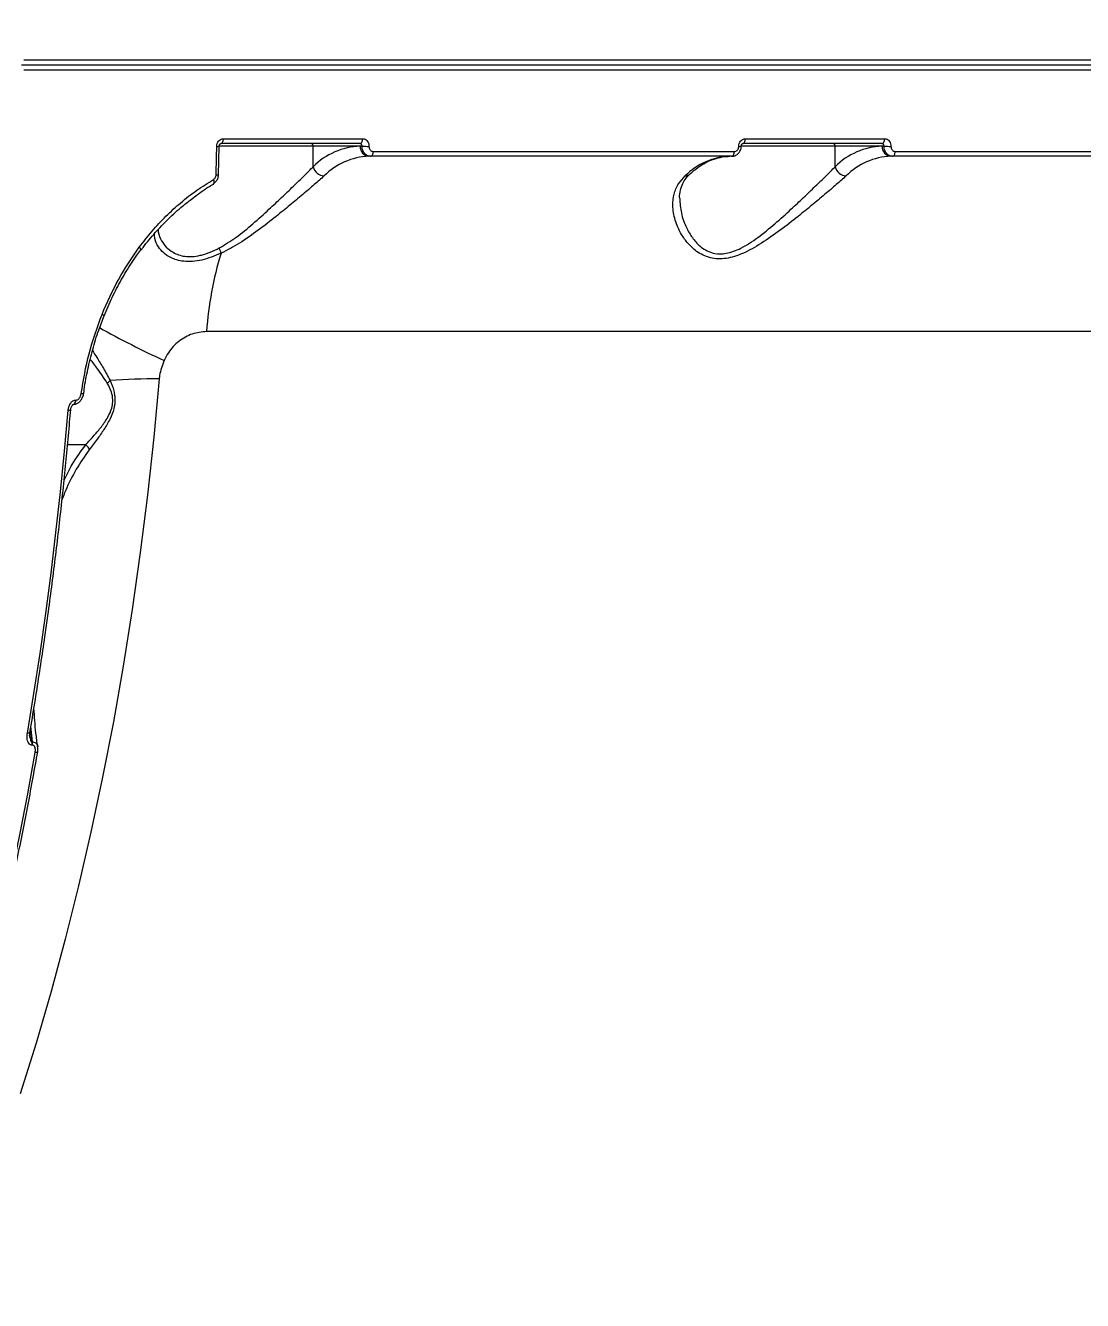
# Model space of a CAD drawing. Header units: millimetres. Extents: x -7735 to 7893, y -6545 to 6034.
# Drawn here: x 3101.2 to 3309.5, y 22.8 to 273.9 of the extents above; entities that cross this region are included whole.
import ezdxf

# ---------------------------------------------------------------- set-up
doc = ezdxf.new("R2010")
doc.units = ezdxf.units.MM
for name, color, linetype in [('DIKOM_ОБЪЕКТ', 7, 'Continuous'), ('DIKOM_РАЗМЕР_ЗОНА', 7, 'Continuous'), ('DIKOM_РАЗМЕР_ОБЪЕКТА', 7, 'Continuous')]:
    doc.layers.add(name, color=color, linetype=linetype)
doc.styles.add('style1', font='arial.ttf', dxfattribs={"width": 0.8})
doc.dimstyles.new('1-50', dxfattribs={"dimtxt": 300, "dimasz": 200, "dimexe": 100, "dimexo": 0, "dimgap": 100, "dimtad": 1, "dimtxsty": 'style1', "dimcen": 200, "dimclrd": 7, "dimclre": 7, "dimclrt": 7, "dimadec": 1, "dimazin": 2, "dimtfac": 1, "dimtmove": 0, "dimatfit": 2, "dimfxl": 0, "dimlwd": 25, "dimlwe": 18, "dimarcsym": 0})

# ---------------------------------------------------------------- blocks, each defined once
blk = doc.blocks.new('*D0')
at = {"layer": 'Defpoints', "color": 0, "transparency": 16777216}
for p in [(5893.22, 882.1), (-4595.74, 266.13), (5893.22, -5840.17)]:
    blk.add_point(p, dxfattribs=at)
at = {"layer": 'DIKOM_РАЗМЕР_ОБЪЕКТА', "color": 7, "lineweight": 18, "transparency": 16777216}
for p, q in [((5893.22, 882.1), (5893.22, -5940.17)), ((-4595.74, 266.13), (-4595.74, -5940.17))]:
    blk.add_line(p, q, dxfattribs=at)
at = {"layer": 'DIKOM_РАЗМЕР_ОБЪЕКТА', "color": 7, "lineweight": 25, "transparency": 16777216}
blk.add_line((-4395.74, -5840.17), (5693.22, -5840.17), dxfattribs=at)
at = {"layer": 'DIKOM_РАЗМЕР_ОБЪЕКТА', "color": 7, "transparency": 16777216}
for points in [[(-4395.74, -5806.84), (-4395.74, -5873.51), (-4595.74, -5840.17)], [(5693.22, -5806.84), (5693.22, -5873.51), (5893.22, -5840.17)]]:
    blk.add_solid(points, dxfattribs=at)
at = {"layer": 'DIKOM_РАЗМЕР_ОБЪЕКТА', "color": 7, "transparency": 16777216, "insert": (648.74, -5587), "char_height": 300, "attachment_point": 5, "style": 'style1'}
blk.add_mtext('10450', dxfattribs=at)
blk = doc.blocks.new('*D3')
at = {"layer": 'Defpoints', "color": 0, "transparency": 16777216}
for p in [(-6112.56, 266.13), (7893.22, 266.13), (7893.22, -6445.11)]:
    blk.add_point(p, dxfattribs=at)
at = {"layer": 'DIKOM_РАЗМЕР_ЗОНА', "color": 7, "lineweight": 18, "transparency": 16777216}
for p, q in [((-6112.56, 266.13), (-6112.56, -6545.11)), ((7893.22, 266.13), (7893.22, -6545.11))]:
    blk.add_line(p, q, dxfattribs=at)
at = {"layer": 'DIKOM_РАЗМЕР_ЗОНА', "color": 7, "lineweight": 25, "transparency": 16777216}
blk.add_line((-5912.56, -6445.11), (7693.22, -6445.11), dxfattribs=at)
at = {"layer": 'DIKOM_РАЗМЕР_ЗОНА', "color": 7, "transparency": 16777216}
for points in [[(-5912.56, -6411.77), (-5912.56, -6478.44), (-6112.56, -6445.11)], [(7693.22, -6411.77), (7693.22, -6478.44), (7893.22, -6445.11)]]:
    blk.add_solid(points, dxfattribs=at)
at = {"layer": 'DIKOM_РАЗМЕР_ЗОНА', "color": 7, "transparency": 16777216, "insert": (890.33, -6191.83), "char_height": 300, "attachment_point": 5, "style": 'style1'}
blk.add_mtext('13950', dxfattribs=at)

msp = doc.modelspace()

# ---------------------------------------------------------------- linework, layer by layer
at = {"layer": 'DIKOM_ОБЪЕКТ', "color": 7, "linetype": 'Continuous', "lineweight": 15}
for p, q in [((3100.862, 267.128), (3515.731, 267.128)), ((3100.347, 266.125), (3515.216, 266.125)), ((3515.731, 265.123), (3100.862, 265.123)), ((3140.163, 251.591), (3167.592, 251.591)), ((3243.023, 251.591), (3270.452, 251.591)), ((3139.204, 244.486), (3139.334, 250.106)), ((3157.85, 250.125), (3139.291, 250.125)), ((3167.078, 250.625), (3139.648, 250.625)), ((3157.85, 246.075), (3157.85, 250.125)), ((3167.118, 250.125), (3157.85, 250.125)), ((3167.478, 250.125), (3167.118, 250.125)), ((3169.687, 249.085), (3240.832, 249.085)), ((3260.71, 250.125), (3242.151, 250.125)), ((3269.938, 250.625), (3242.508, 250.625)), ((3260.71, 246.075), (3260.71, 250.125)), ((3269.978, 250.125), (3260.71, 250.125)), ((3270.338, 250.125), (3269.978, 250.125)), ((3272.547, 249.085), (3343.692, 249.085)), ((3169.172, 248.125), (3168.833, 248.125)), ((3240.317, 248.125), (3169.172, 248.125)), ((3272.032, 248.125), (3271.692, 248.125)), ((3343.177, 248.125), (3272.032, 248.125)), ((3436.863, 213.623), (3136.855, 213.623)), ((3112.618, 201.439), (3112.619, 201.434)), ((3110.545, 199.263), (3110.598, 199.263)), ((3111.031, 200.106), (3111.106, 200.106)), ((3113.036, 191.313), (3109.438, 191.313)), ((3102.523, 132.783), (3102.241, 135.889)), ((3102.064, 134.826), (3102.419, 132.783)), ((3102.419, 132.783), (3102.523, 132.783)), ((3102.523, 132.145), (3102.419, 132.145))]:
    msp.add_line(p, q, dxfattribs=at)
at = {"layer": 'DIKOM_ОБЪЕКТ', "color": 7, "linetype": 'Continuous', "lineweight": 15, "flags": 128}
for points in [[(3139.648, 250.625), (3139.747, 250.644), (3139.841, 250.698), (3139.929, 250.787), (3140.006, 250.906), (3140.07, 251.052), (3140.119, 251.219), (3140.15, 251.401), (3140.163, 251.591)], [(3167.078, 250.625), (3167.176, 250.644), (3167.271, 250.698), (3167.358, 250.787), (3167.436, 250.906), (3167.5, 251.052), (3167.548, 251.219), (3167.58, 251.401), (3167.592, 251.591)], [(3242.508, 250.625), (3242.607, 250.644), (3242.701, 250.698), (3242.789, 250.787), (3242.866, 250.906), (3242.93, 251.052), (3242.979, 251.219), (3243.01, 251.401), (3243.023, 251.591)], [(3269.938, 250.625), (3270.036, 250.644), (3270.131, 250.698), (3270.218, 250.787), (3270.296, 250.906), (3270.36, 251.052), (3270.408, 251.219), (3270.44, 251.401), (3270.452, 251.591)], [(3138.719, 244.461), (3138.737, 245.164), (3138.755, 245.867), (3138.772, 246.57), (3138.789, 247.273), (3138.805, 247.977), (3138.82, 248.68), (3138.835, 249.384), (3138.849, 250.087)], [(3169.172, 248.125), (3169.27, 248.144), (3169.364, 248.198), (3169.452, 248.285), (3169.529, 248.404), (3169.593, 248.549), (3169.642, 248.715), (3169.673, 248.896), (3169.687, 249.085)], [(3240.317, 248.125), (3240.415, 248.144), (3240.509, 248.198), (3240.597, 248.285), (3240.674, 248.404), (3240.738, 248.549), (3240.787, 248.715), (3240.818, 248.896), (3240.832, 249.085)], [(3272.032, 248.125), (3272.13, 248.144), (3272.225, 248.198), (3272.312, 248.285), (3272.389, 248.404), (3272.453, 248.549), (3272.502, 248.715), (3272.534, 248.896), (3272.547, 249.085)], [(3138.208, 242.753), (3138.255, 242.788), (3138.305, 242.864), (3138.334, 242.967), (3138.339, 243.094), (3138.323, 243.239), (3138.284, 243.399), (3138.225, 243.567)], [(3123.878, 229.712), (3123.898, 229.754), (3123.891, 229.82), (3123.856, 229.904), (3123.793, 230.002), (3123.704, 230.111), (3123.593, 230.228)], [(3127.511, 204.278), (3126.45, 192.81), (3125.208, 181.41), (3123.788, 170.09), (3122.191, 158.858), (3120.419, 147.727), (3118.472, 136.705), (3116.353, 125.804), (3114.063, 115.034), (3111.606, 104.404), (3108.983, 93.925), (3106.196, 83.605), (3103.249, 73.456), (3100.144, 63.486)], [(3110.523, 199.263), (3110.661, 199.3), (3110.795, 199.414), (3110.907, 199.597), (3110.988, 199.834), (3111.031, 200.106)], [(3110.599, 199.263), (3110.736, 199.3), (3110.87, 199.414), (3110.982, 199.597), (3111.063, 199.834), (3111.106, 200.106)], [(3101.539, 134.511), (3102.823, 142.322), (3104.029, 150.18), (3105.155, 158.082), (3106.201, 166.026), (3107.168, 174.007), (3108.054, 182.024), (3108.859, 190.072), (3109.583, 198.15)], [(3102.036, 134.657), (3102.035, 134.651), (3102.002, 134.603), (3101.933, 134.564), (3101.83, 134.535), (3101.697, 134.517), (3101.539, 134.511)], [(3088.908, 67.492), (3090.968, 75.131), (3092.947, 82.85), (3094.844, 90.646), (3096.658, 98.517), (3098.388, 106.458), (3100.034, 114.466), (3101.595, 122.538), (3103.07, 130.671)], [(3103.568, 130.821), (3103.562, 130.802), (3103.523, 130.757), (3103.452, 130.72), (3103.35, 130.693), (3103.221, 130.676), (3103.07, 130.671)]]:
    msp.add_lwpolyline(points, dxfattribs=at)
at = {"layer": 'DIKOM_ОБЪЕКТ', "color": 7, "linetype": 'Continuous', "lineweight": 15}
for centre, radius, start, end in [((3138.999, 252.53), 2.448, 266.49295, 277.87603), ((3157.383, 250.159), 0.468, 355.89936, 85.28636), ((3167.616, 236.356), 13.779, 92.07305, 135.13931), ((3168.987, 249.993), 1.874, 175.94601, 265.26249), ((3168.801, 272.981), 22.894, 266.68843, 270.12293), ((3241.859, 252.548), 2.465, 266.52197, 277.82591), ((3260.243, 250.158), 0.469, 355.95851, 85.2587), ((3270.476, 236.357), 13.778, 92.07106, 135.14129), ((3271.847, 249.993), 1.874, 175.93555, 265.26507), ((3271.661, 272.996), 22.909, 266.68954, 270.12238), ((3169.307, 235.012), 13.122, 92.07173, 135.14042), ((3240.452, 235.012), 13.122, 92.07173, 135.14042), ((3272.167, 235.012), 13.122, 92.07242, 135.13972), ((3138.869, 246.28), 1.825, 265.30174, 280.59859), ((3160.157, 246.638), 2.375, 193.71532, 266.34058), ((3231.186, 245.581), 1.313, 268.43498, 311.70629), ((3263.017, 246.638), 2.375, 193.7157, 266.33396), ((3204.226, 209.162), 67.519, 162.88507, 176.21141), ((3133.559, 227.559), 6.312, 13.49078, 23.50943), ((3116.019, 216.175), 0.853, 41.28257, 74.59413), ((3202.003, 368.413), 176.541, 240.74116, 245.38168), ((3115.7, 205.721), 2.768, 304.5463, 320.34887), ((3126.954, 75.806), 128.473, 89.75134, 94.07225), ((3112.343, 202.291), 0.901, 256.75214, 287.8288), ((3109.728, 198.809), 0.674, 257.53994, 300.54213), ((3100.553, 132.464), 1.893, 350.28945, 9.71055), ((3100.657, 132.464), 1.893, 350.28945, 9.71055)]:
    msp.add_arc(centre, radius, start, end, dxfattribs=at)
for points, knots in [([(3138.849, 250.087), (3138.858, 250.198), (3138.879, 250.478), (3139.041, 250.901), (3139.339, 251.282), (3139.729, 251.541), (3140.018, 251.574), (3140.163, 251.591)], [0, 0, 0, 0, 0.14183661, 0.35673356, 0.57134234, 0.78570797, 1, 1, 1, 1]), ([(3167.592, 251.591), (3167.687, 251.583), (3167.925, 251.565), (3168.284, 251.385), (3168.604, 251.045), (3168.817, 250.594), (3168.839, 250.256), (3168.85, 250.087)], [0, 0, 0, 0, 0.1406369, 0.355135, 0.5698846, 0.7848983, 1, 1, 1, 1]), ([(3241.709, 250.087), (3241.718, 250.198), (3241.739, 250.478), (3241.901, 250.9), (3242.199, 251.282), (3242.589, 251.541), (3242.878, 251.574), (3243.023, 251.591)], [0, 0, 0, 0, 0.141855, 0.3567443, 0.571331, 0.7857838, 1, 1, 1, 1]), ([(3270.452, 251.591), (3270.547, 251.583), (3270.785, 251.565), (3271.144, 251.385), (3271.464, 251.045), (3271.677, 250.594), (3271.699, 250.256), (3271.71, 250.087)], [0, 0, 0, 0, 0.140631, 0.3551202, 0.5699019, 0.7849067, 1, 1, 1, 1]), ([(3139.338, 250.105), (3139.339, 250.136), (3139.339, 250.222), (3139.379, 250.36), (3139.447, 250.49), (3139.529, 250.578), (3139.609, 250.623), (3139.634, 250.627), (3139.65, 250.625), (3139.651, 250.625)], [0, 0, 0, 0, 0.0835433, 0.2335083, 0.3872547, 0.5495717, 0.7301768, 0.990811, 1, 1, 1, 1]), ([(3167.478, 250.125), (3167.477, 250.182), (3167.474, 250.294), (3167.408, 250.444), (3167.306, 250.557), (3167.188, 250.617), (3167.109, 250.623), (3167.078, 250.625)], [0, 0, 0, 0, 0.2154405, 0.430702, 0.6452675, 0.859545, 1, 1, 1, 1]), ([(3169.172, 248.125), (3169.046, 248.135), (3168.729, 248.159), (3168.249, 248.398), (3167.818, 248.851), (3167.528, 249.45), (3167.495, 249.9), (3167.478, 250.125)], [0, 0, 0, 0, 0.1407415, 0.3554645, 0.5702965, 0.7851517, 1, 1, 1, 1]), ([(3168.85, 250.087), (3168.857, 249.974), (3168.872, 249.749), (3169.014, 249.448), (3169.227, 249.222), (3169.465, 249.102), (3169.624, 249.09), (3169.687, 249.085)], [0, 0, 0, 0, 0.2151702, 0.4301989, 0.6449959, 0.8595321, 1, 1, 1, 1]), ([(3240.35, 248.144), (3240.402, 248.14), (3240.674, 248.117), (3241.156, 248.303), (3241.702, 248.715), (3242.063, 249.327), (3242.222, 249.829), (3242.189, 250.091), (3242.187, 250.107)], [0, 0, 0, 0, 0.0531024, 0.2781301, 0.5037757, 0.7375293, 0.9841382, 1, 1, 1, 1]), ([(3240.832, 249.085), (3240.928, 249.096), (3241.121, 249.118), (3241.382, 249.291), (3241.581, 249.545), (3241.69, 249.827), (3241.704, 250.013), (3241.709, 250.087)], [0, 0, 0, 0, 0.2141901, 0.4284651, 0.6431622, 0.8580677, 1, 1, 1, 1]), ([(3242.198, 250.105), (3242.199, 250.136), (3242.199, 250.222), (3242.239, 250.36), (3242.308, 250.49), (3242.389, 250.578), (3242.468, 250.623), (3242.497, 250.627), (3242.511, 250.625), (3242.511, 250.625)], [0, 0, 0, 0, 0.0835253, 0.2335099, 0.387223, 0.5494136, 0.7300545, 0.9906324, 1, 1, 1, 1]), ([(3270.338, 250.125), (3270.337, 250.182), (3270.334, 250.294), (3270.269, 250.444), (3270.166, 250.557), (3270.048, 250.617), (3269.969, 250.623), (3269.938, 250.625)], [0, 0, 0, 0, 0.2154583, 0.4306268, 0.6453931, 0.8595333, 1, 1, 1, 1]), ([(3272.032, 248.125), (3271.906, 248.135), (3271.589, 248.159), (3271.109, 248.398), (3270.678, 248.851), (3270.388, 249.45), (3270.355, 249.9), (3270.338, 250.125)], [0, 0, 0, 0, 0.1407439, 0.3554336, 0.5702692, 0.7851481, 1, 1, 1, 1]), ([(3271.71, 250.087), (3271.717, 249.974), (3271.732, 249.749), (3271.874, 249.448), (3272.087, 249.222), (3272.325, 249.102), (3272.484, 249.09), (3272.547, 249.085)], [0, 0, 0, 0, 0.2151275, 0.4301325, 0.6449058, 0.8594183, 1, 1, 1, 1]), ([(3232.064, 244.604), (3232.333, 244.843), (3233.119, 245.54), (3234.446, 246.479), (3236.044, 247.324), (3237.661, 247.878), (3238.972, 248.102), (3239.747, 248.12), (3239.977, 248.125)], [0, 0, 0, 0, 0.1033925, 0.3019158, 0.5017471, 0.7047525, 0.9124639, 1, 1, 1, 1]), ([(3138.204, 242.774), (3138.284, 242.816), (3138.565, 242.963), (3138.918, 243.415), (3139.182, 243.978), (3139.173, 244.354), (3139.17, 244.486)], [0, 0, 0, 0, 0.1326569, 0.46383, 0.8123042, 1, 1, 1, 1]), ([(3138.225, 243.567), (3138.308, 243.627), (3138.475, 243.749), (3138.645, 244.039), (3138.71, 244.288), (3138.717, 244.431), (3138.719, 244.461)], [0, 0, 0, 0, 0.3057684, 0.611647, 0.9180043, 1, 1, 1, 1]), ([(3139.347, 230.077), (3140.454, 230.741), (3142.778, 232.137), (3146.011, 234.85), (3148.987, 237.534), (3151.645, 240.023), (3153.968, 242.244), (3156.114, 244.317), (3157.271, 245.489), (3157.85, 246.075)], [0, 0, 0, 0, 0.1463682, 0.3075802, 0.4690098, 0.6020976, 0.7351103, 0.8676389, 1, 1, 1, 1]), ([(3160.006, 244.268), (3159.388, 243.712), (3158.152, 242.601), (3155.819, 240.624), (3153.278, 238.503), (3150.351, 236.123), (3147.06, 233.557), (3143.459, 230.962), (3140.922, 229.66), (3139.697, 229.032)], [0, 0, 0, 0, 0.1316596, 0.2634877, 0.3951401, 0.5268732, 0.6882967, 0.8495388, 1, 1, 1, 1]), ([(3262.866, 244.268), (3262.248, 243.712), (3261.012, 242.601), (3258.679, 240.624), (3256.138, 238.502), (3253.211, 236.126), (3249.923, 233.546), (3246.286, 230.987), (3242.704, 228.952), (3239.746, 228), (3237.614, 227.882), (3236.069, 228.094), (3234.653, 228.617), (3233.129, 229.538), (3231.664, 230.917), (3230.182, 233.018), (3229.071, 235.571), (3228.626, 238.289), (3228.892, 240.697), (3229.677, 242.686), (3230.686, 243.769), (3231.15, 244.268)], [0, 0, 0, 0, 0.0554767, 0.1110243, 0.1664988, 0.2220059, 0.290024, 0.3579627, 0.4226758, 0.4774083, 0.5052478, 0.5330943, 0.5627104, 0.592376, 0.6404306, 0.6885822, 0.7603264, 0.8320625, 0.8910019, 0.9498692, 1, 1, 1, 1]), ([(3230.079, 239.837), (3230.075, 239.887), (3230.028, 240.463), (3230.206, 241.456), (3230.622, 242.733), (3231.235, 243.765), (3231.816, 244.341), (3232.076, 244.6)], [0, 0, 0, 0, 0.0260841, 0.2985451, 0.5705211, 0.8073982, 1, 1, 1, 1]), ([(3230.08, 239.837), (3230.14, 238.879), (3230.264, 236.927), (3231.23, 234.284), (3232.503, 232.075), (3233.786, 230.626), (3235.14, 229.648), (3236.621, 228.995), (3238.061, 228.853), (3239.509, 229.045), (3240.697, 229.375), (3242.833, 230.319), (3245.606, 232.164), (3248.875, 234.837), (3251.846, 237.537), (3254.505, 240.022), (3256.827, 242.244), (3258.974, 244.317), (3260.132, 245.489), (3260.71, 246.075)], [0, 0, 0, 0, 0.084899, 0.1730648, 0.2309166, 0.2886251, 0.3230689, 0.3574247, 0.4073187, 0.4206114, 0.4522252, 0.4839048, 0.560758, 0.6437075, 0.7267723, 0.7952545, 0.8636974, 0.9318939, 1, 1, 1, 1]), ([(3123.593, 230.228), (3124.422, 231.301), (3126.08, 233.444), (3128.82, 236.362), (3131.755, 239.054), (3134.882, 241.499), (3137.111, 242.877), (3138.225, 243.567)], [0, 0, 0, 0, 0.1978301, 0.3954982, 0.5931666, 0.7965851, 1, 1, 1, 1]), ([(3133.86, 239.668), (3134.255, 239.978), (3135.618, 241.048), (3137.094, 242.04), (3138.2, 242.636), (3138.253, 242.665)], [0, 0, 0, 0, 0.27955042, 0.96532974, 1, 1, 1, 1]), ([(3123.959, 229.646), (3124.081, 229.818), (3124.946, 231.037), (3126.735, 233.122), (3129.332, 235.859), (3131.717, 238.052), (3133.278, 239.229), (3133.86, 239.668)], [0, 0, 0, 0, 0.0435998, 0.3078525, 0.5739087, 0.8411835, 1, 1, 1, 1]), ([(3127.306, 233.674), (3127.31, 233.531), (3127.329, 232.758), (3127.862, 231.577), (3128.852, 230.204), (3130.303, 229.054), (3132.099, 228.407), (3134.013, 228.341), (3135.142, 228.513), (3136.333, 228.806), (3137.587, 229.222), (3138.755, 229.789), (3139.347, 230.077)], [0, 0, 0, 0, 0.0378898, 0.2037962, 0.3300928, 0.4596275, 0.6271294, 0.7123253, 0.8006069, 0.813309, 0.905369, 1, 1, 1, 1]), ([(3139.697, 229.032), (3139.065, 228.762), (3137.787, 228.217), (3135.89, 227.659), (3134.037, 227.366), (3131.873, 227.397), (3129.896, 227.998), (3128.309, 229.077), (3127.229, 230.358), (3126.601, 231.658), (3126.592, 232.57), (3126.589, 232.897)], [0, 0, 0, 0, 0.08898361, 0.1798855, 0.26911366, 0.36140344, 0.52303275, 0.64234054, 0.76510679, 0.91578894, 1, 1, 1, 1]), ([(3116.246, 216.997), (3117.262, 219.319), (3119.318, 224.019), (3122.157, 228.142), (3123.593, 230.228)], [0, 0, 0, 0, 0.4941673, 1, 1, 1, 1]), ([(3116.691, 216.726), (3116.934, 217.344), (3117.654, 219.175), (3119.09, 222.097), (3120.988, 225.465), (3122.612, 227.996), (3123.64, 229.35), (3123.903, 229.696)], [0, 0, 0, 0, 0.1318443, 0.3903374, 0.6500175, 0.9107012, 1, 1, 1, 1]), ([(3112.137, 201.415), (3112.575, 204.042), (3113.461, 209.362), (3115.31, 214.431), (3116.246, 216.997)], [0, 0, 0, 0, 0.493792, 1, 1, 1, 1]), ([(3112.65, 201.435), (3112.68, 201.699), (3112.86, 203.285), (3113.427, 206.179), (3114.371, 210.077), (3115.453, 213.61), (3116.314, 215.787), (3116.687, 216.728)], [0, 0, 0, 0, 0.0505466, 0.3034152, 0.5561172, 0.8082366, 1, 1, 1, 1]), ([(3136.855, 213.623), (3135.893, 213.526), (3133.989, 213.334), (3131.351, 211.818), (3129.487, 209.893), (3128.731, 208.439), (3128.461, 207.919)], [0, 0, 0, 0, 0.28855868, 0.57163069, 0.84703625, 1, 1, 1, 1]), ([(3114.36, 209.864), (3114.645, 209.415), (3115.293, 208.393), (3116.514, 206.432), (3117.39, 204.784), (3117.83, 203.955)], [0, 0, 0, 0, 0.2802075, 0.6376024, 1, 1, 1, 1]), ([(3117.269, 203.441), (3116.625, 204.422), (3115.467, 206.187), (3114.406, 207.531), (3113.934, 208.128)], [0, 0, 0, 0, 0.5560485, 1, 1, 1, 1]), ([(3128.461, 207.919), (3128.101, 206.939), (3127.703, 205.856), (3127.543, 204.614), (3127.522, 204.392), (3127.511, 204.278)], [0, 0, 0, 0, 0.8217626, 0.9078715, 1, 1, 1, 1]), ([(3113.036, 191.313), (3113.594, 191.923), (3114.614, 193.038), (3116.125, 194.812), (3117.348, 196.561), (3118.16, 198.281), (3118.364, 199.492), (3118.367, 200.576), (3118.098, 201.926), (3117.574, 202.883), (3117.269, 203.441)], [0, 0, 0, 0, 0.1920696, 0.3511821, 0.5094876, 0.6344366, 0.7186502, 0.7420918, 0.8495967, 1, 1, 1, 1]), ([(3117.83, 203.955), (3118.105, 203.316), (3118.583, 202.204), (3118.872, 200.257), (3118.625, 198.286), (3117.808, 196.252), (3116.628, 194.279), (3115.203, 192.263), (3114.228, 190.995), (3113.704, 190.313)], [0, 0, 0, 0, 0.1507923, 0.2625465, 0.3758316, 0.5043725, 0.6581121, 0.8159969, 1, 1, 1, 1]), ([(3110.597, 199.282), (3110.747, 199.287), (3111.081, 199.298), (3111.565, 199.546), (3112.027, 199.961), (3112.402, 200.572), (3112.583, 201.099), (3112.612, 201.403), (3112.615, 201.435)], [0, 0, 0, 0, 0.1401039, 0.3128289, 0.4978362, 0.7168575, 0.9707241, 1, 1, 1, 1]), ([(3111.106, 200.106), (3111.162, 200.111), (3111.303, 200.123), (3111.541, 200.248), (3111.807, 200.514), (3112.035, 200.92), (3112.103, 201.249), (3112.137, 201.415)], [0, 0, 0, 0, 0.1033652, 0.2624314, 0.461153, 0.7282186, 1, 1, 1, 1]), ([(3109.583, 198.15), (3109.612, 198.355), (3109.676, 198.798), (3109.944, 199.39), (3110.301, 199.816), (3110.669, 200.061), (3110.91, 200.091), (3111.031, 200.106)], [0, 0, 0, 0, 0.2267646, 0.4920088, 0.6959788, 0.847765, 1, 1, 1, 1]), ([(3110.074, 198.229), (3110.074, 198.241), (3110.078, 198.426), (3110.162, 198.724), (3110.314, 199.029), (3110.434, 199.177), (3110.505, 199.24), (3110.548, 199.265), (3110.549, 199.265), (3110.549, 199.265)], [0, 0, 0, 0, 0.02766555, 0.42584319, 0.65499193, 0.78835819, 0.87593096, 0.94212632, 1, 1, 1, 1]), ([(3102.036, 134.657), (3102.358, 136.579), (3103.291, 142.152), (3104.718, 151.45), (3106.262, 162.572), (3107.647, 173.773), (3108.851, 184.846), (3109.625, 193.011), (3110.002, 197.414), (3110.071, 198.228)], [0, 0, 0, 0, 0.0925235, 0.2683112, 0.4440998, 0.6198882, 0.7956733, 0.962207, 1, 1, 1, 1]), ([(3108.768, 184.328), (3109.284, 185.385), (3110.504, 187.879), (3112.115, 190.056), (3113.043, 191.311)], [0, 0, 0, 0, 0.4234597, 1, 1, 1, 1]), ([(3113.043, 191.311), (3113.043, 191.311), (3113.041, 191.313), (3113.038, 191.313), (3113.037, 191.313), (3113.036, 191.313)], [0, 0, 0, 0, 0.2776817, 0.6815663, 1, 1, 1, 1]), ([(3113.043, 191.311), (3113.189, 191.15), (3113.454, 190.856), (3113.634, 190.51), (3113.693, 190.344), (3113.704, 190.313)], [0, 0, 0, 0, 0.4994479, 0.9073057, 1, 1, 1, 1]), ([(3113.704, 190.313), (3112.834, 189.06), (3111.085, 186.54), (3109.379, 183.162), (3108.577, 181.056), (3108.345, 180.447)], [0, 0, 0, 0, 0.4127268, 0.8303926, 1, 1, 1, 1]), ([(3103.556, 131.855), (3103.438, 132.733), (3103.097, 135.274), (3102.936, 137.798), (3102.831, 139.45)], [0, 0, 0, 0, 0.3455404, 1, 1, 1, 1]), ([(3102.419, 132.145), (3102.336, 132.154), (3102.152, 132.174), (3101.885, 132.363), (3101.648, 132.72), (3101.459, 133.392), (3101.463, 134.029), (3101.531, 134.458), (3101.539, 134.511)], [0, 0, 0, 0, 0.092778, 0.2061114, 0.369261, 0.5724292, 0.9471358, 1, 1, 1, 1]), ([(3102.022, 133.743), (3102.015, 133.772), (3101.979, 133.944), (3101.975, 134.265), (3102.029, 134.55), (3102.049, 134.658)], [0, 0, 0, 0, 0.1119394, 0.6652072, 1, 1, 1, 1]), ([(3102.019, 133.729), (3102.05, 133.573), (3102.101, 133.309), (3102.207, 133.001), (3102.303, 132.843), (3102.371, 132.793), (3102.401, 132.784), (3102.416, 132.784), (3102.419, 132.783)], [0, 0, 0, 0, 0.4395964, 0.7424011, 0.9022228, 0.9510789, 0.9923092, 1, 1, 1, 1]), ([(3089.418, 67.699), (3089.907, 69.484), (3091.323, 74.661), (3093.557, 83.341), (3096.07, 93.779), (3098.433, 104.348), (3100.643, 115.04), (3102.335, 123.881), (3103.274, 129.166), (3103.568, 130.82)], [0, 0, 0, 0, 0.0879825, 0.25515, 0.4223178, 0.5894823, 0.7566423, 0.9238011, 1, 1, 1, 1]), ([(3102.523, 132.783), (3102.628, 132.774), (3102.855, 132.753), (3103.179, 132.61), (3103.441, 132.341), (3103.593, 132.071), (3103.583, 131.887), (3103.582, 131.857)], [0, 0, 0, 0, 0.1760608, 0.3839469, 0.6532954, 0.9438324, 1, 1, 1, 1]), ([(3103.07, 130.671), (3103.098, 130.947), (3103.138, 131.345), (3103.007, 131.793), (3102.862, 132.011), (3102.693, 132.127), (3102.576, 132.139), (3102.523, 132.145)], [0, 0, 0, 0, 0.4370716, 0.6287898, 0.7908737, 0.9060592, 1, 1, 1, 1]), ([(3103.556, 130.821), (3103.578, 130.93), (3103.647, 131.27), (3103.609, 131.608), (3103.584, 131.838)], [0, 0, 0, 0, 0.3218186, 1, 1, 1, 1])]:
    msp.add_open_spline(points, degree=3, knots=knots, dxfattribs=at)

# ---------------------------------------------------------------- dimensions: what is measured, and where the dimension line sits
at = {"layer": 'DIKOM_РАЗМЕР_ЗОНА'}
dim = msp.add_linear_dim(base=(7893.216, -6445.106), p1=(-6112.558, 266.125), p2=(7893.216, 266.125), text='13950', dimstyle='1-50', dxfattribs=at)
dim.commit()
dim.dimension.update_dxf_attribs({"geometry": '*D3', "text_midpoint": (890.329, -6445.106), "dimtype": 160})
at = {"layer": 'DIKOM_РАЗМЕР_ОБЪЕКТА'}
dim = msp.add_linear_dim(base=(5893.216, -5840.173), p1=(-4595.736, 266.125), p2=(5893.216, 882.098), text='10450', dimstyle='1-50', dxfattribs=at)
dim.commit()
dim.dimension.update_dxf_attribs({"geometry": '*D0', "text_midpoint": (648.74, -5840.173), "dimtype": 160})

doc.saveas('drawing.dxf')
